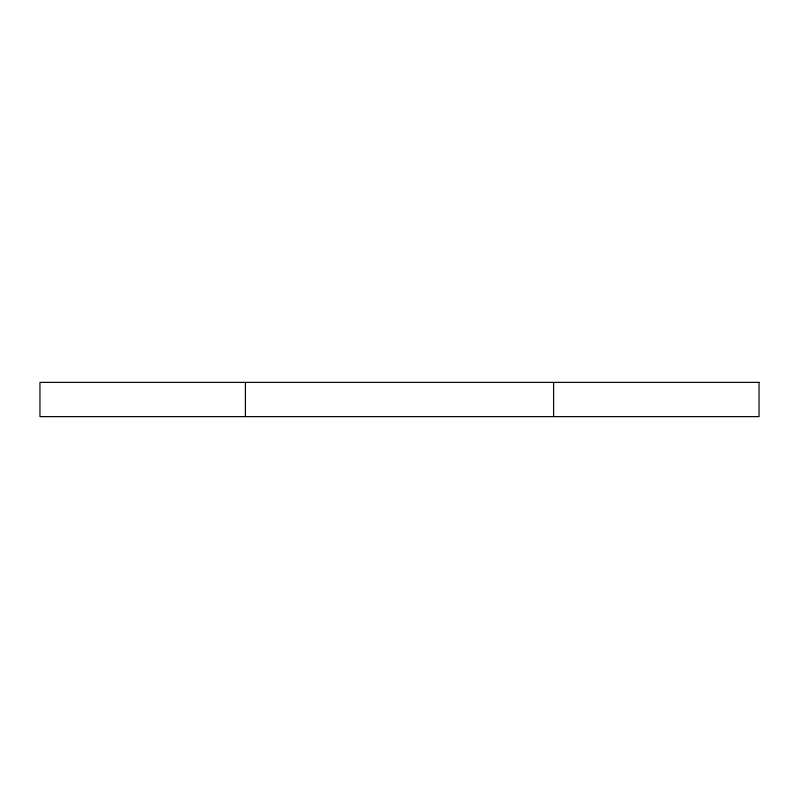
<?xml version="1.0" encoding="UTF-8"?>
<svg xmlns="http://www.w3.org/2000/svg" width="799" height="799" viewBox="0 0 799 799"><rect width="100%" height="100%" fill="white"/><g stroke="black" fill="none" stroke-linecap="round" stroke-linejoin="round"><path stroke-width="1.2" d="M553.597 382.381L553.597 416.619M245.403 382.381L245.403 416.619M759.05 382.381L39.95 382.381L39.95 416.619L759.05 416.619L759.05 382.381"/></g></svg>
